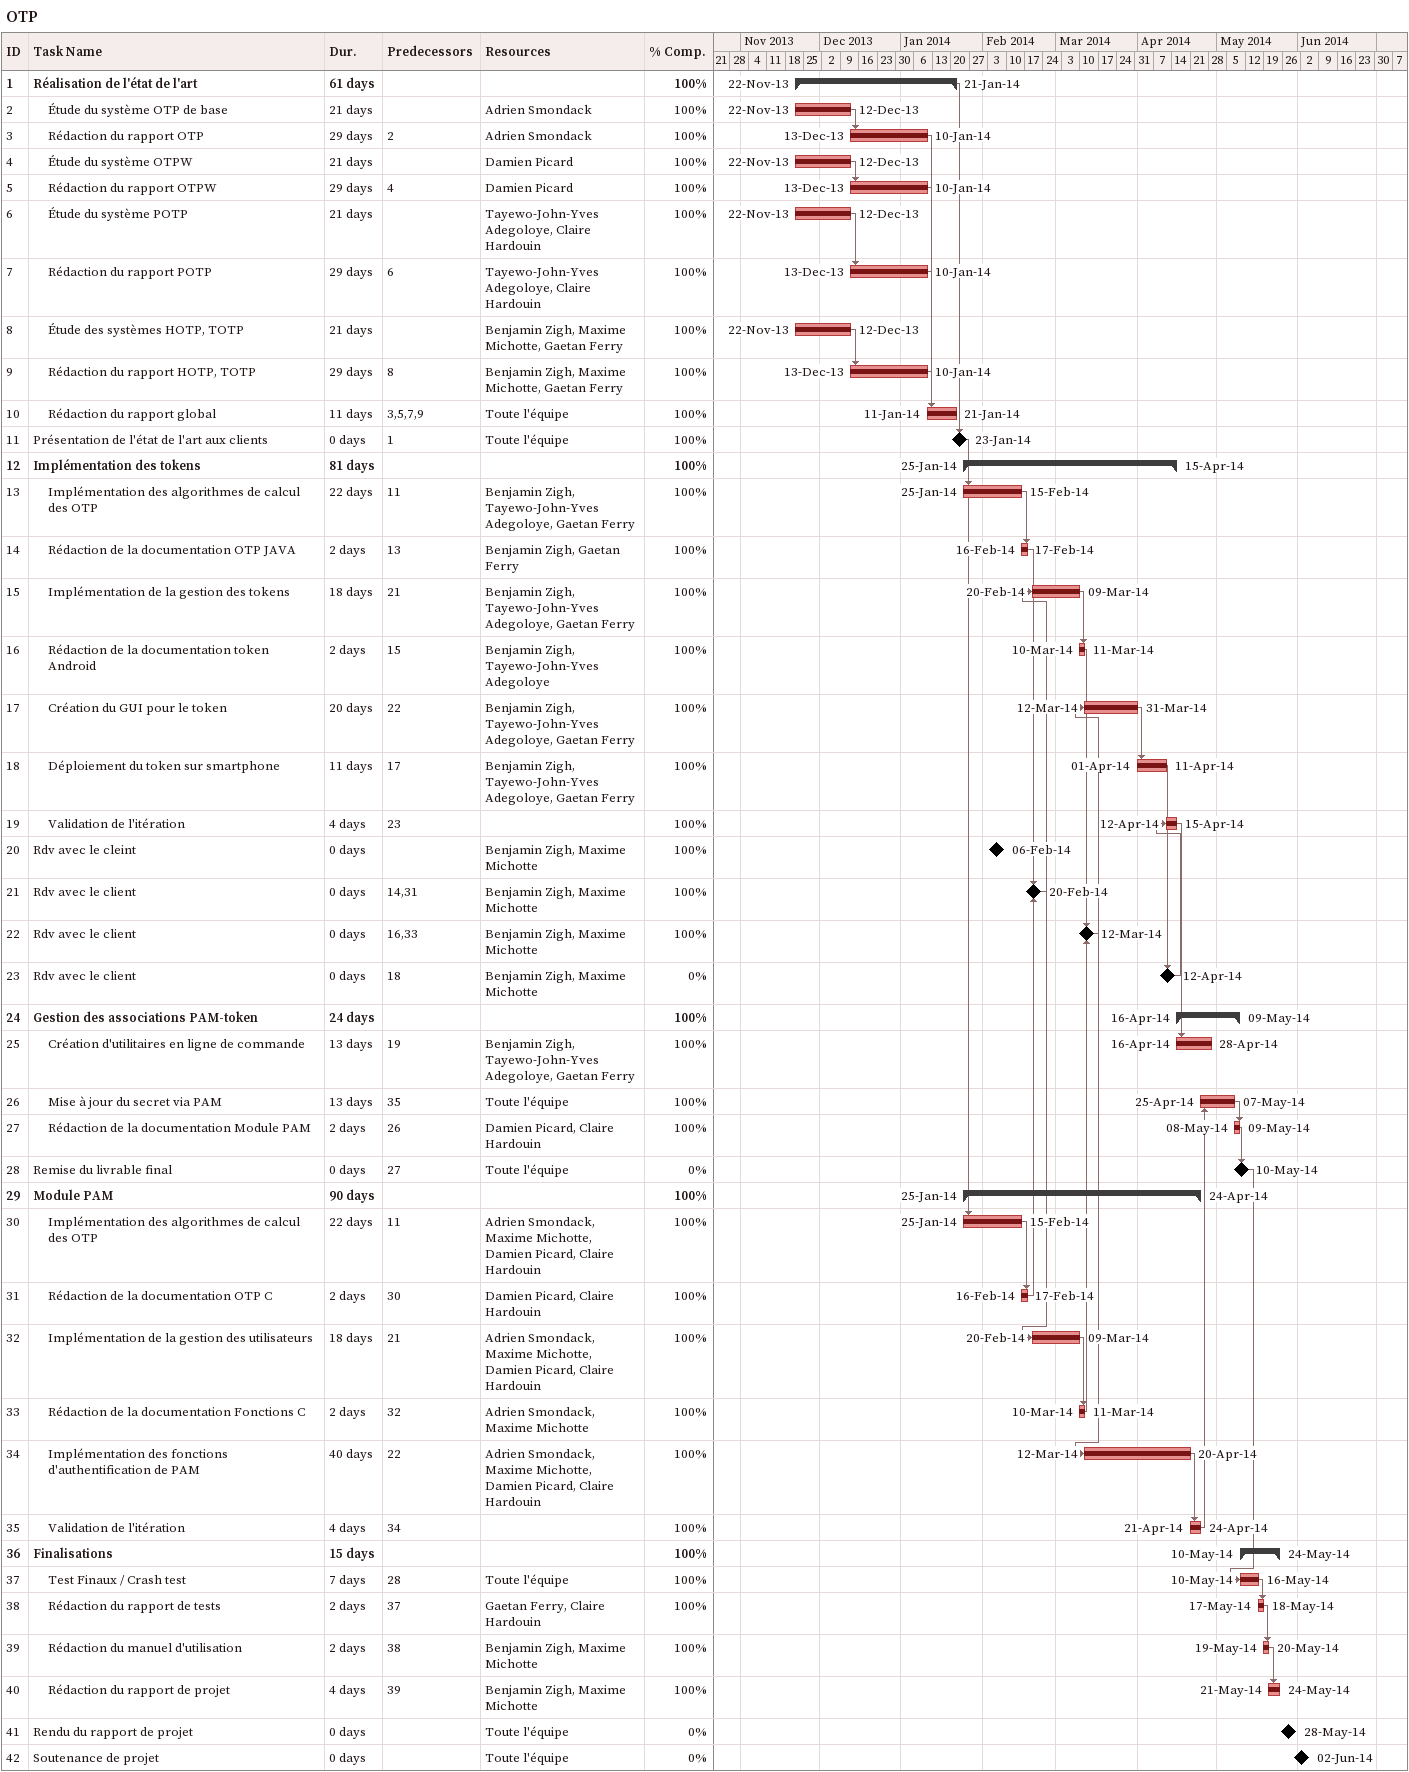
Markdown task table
OTP

| ID | Level | Task | Duration | Start | Finish | Predecessors | Resources | % complete |
|---|---|---|---|---|---|---|---|---|
| 1 | 1 | **Réalisation de l'état de l'art** | 61d | 2013-11-22 | 2014-01-21 |  |  | 100 |
| 2 | 2 | Étude du système OTP de base | 21d | 2013-11-22 | 2013-12-12 |  | Adrien Smondack | 100 |
| 3 | 2 | Rédaction du rapport OTP | 29d | 2013-12-13 | 2014-01-10 | 2 | Adrien Smondack | 100 |
| 4 | 2 | Étude du système OTPW | 21d | 2013-11-22 | 2013-12-12 |  | Damien Picard | 100 |
| 5 | 2 | Rédaction du rapport OTPW | 29d | 2013-12-13 | 2014-01-10 | 4 | Damien Picard | 100 |
| 6 | 2 | Étude du système POTP | 21d | 2013-11-22 | 2013-12-12 |  | Tayewo-John-Yves Adegoloye, Claire Hardouin | 100 |
| 7 | 2 | Rédaction du rapport POTP | 29d | 2013-12-13 | 2014-01-10 | 6 | Tayewo-John-Yves Adegoloye, Claire Hardouin | 100 |
| 8 | 2 | Étude des systèmes HOTP, TOTP | 21d | 2013-11-22 | 2013-12-12 |  | Benjamin Zigh, Maxime Michotte, Gaetan Ferry | 100 |
| 9 | 2 | Rédaction du rapport HOTP, TOTP | 29d | 2013-12-13 | 2014-01-10 | 8 | Benjamin Zigh, Maxime Michotte, Gaetan Ferry | 100 |
| 10 | 2 | Rédaction du rapport global | 11d | 2014-01-11 | 2014-01-21 | 3, 5, 7, 9 | Toute l'équipe | 100 |
| 11 | 1 | Présentation de l'état de l'art aux clients | 0d | 2014-01-23 | 2014-01-23 | 1 | Toute l'équipe | 100 |
| 12 | 1 | **Implémentation des tokens** | 81d | 2014-01-25 | 2014-04-15 |  |  | 100 |
| 13 | 2 | Implémentation des algorithmes de calcul des OTP | 22d | 2014-01-25 | 2014-02-15 | 11 | Benjamin Zigh, Tayewo-John-Yves Adegoloye, Gaetan Ferry | 100 |
| 14 | 2 | Rédaction de la documentation OTP JAVA | 2d | 2014-02-16 | 2014-02-17 | 13 | Benjamin Zigh, Gaetan Ferry | 100 |
| 15 | 2 | Implémentation de la gestion des tokens | 18d | 2014-02-20 | 2014-03-09 | 21 | Benjamin Zigh, Tayewo-John-Yves Adegoloye, Gaetan Ferry | 100 |
| 16 | 2 | Rédaction de la documentation token Android | 2d | 2014-03-10 | 2014-03-11 | 15 | Benjamin Zigh, Tayewo-John-Yves Adegoloye | 100 |
| 17 | 2 | Création du GUI pour le token | 20d | 2014-03-12 | 2014-03-31 | 22 | Benjamin Zigh, Tayewo-John-Yves Adegoloye, Gaetan Ferry | 100 |
| 18 | 2 | Déploiement du token sur smartphone | 11d | 2014-04-01 | 2014-04-11 | 17 | Benjamin Zigh, Tayewo-John-Yves Adegoloye, Gaetan Ferry | 100 |
| 19 | 2 | Validation de l'itération | 4d | 2014-04-12 | 2014-04-15 | 23 |  | 100 |
| 20 | 1 | Rdv avec le cleint | 0d | 2014-02-06 | 2014-02-06 |  | Benjamin Zigh, Maxime Michotte | 100 |
| 21 | 1 | Rdv avec le client | 0d | 2014-02-20 | 2014-02-20 | 14, 31 | Benjamin Zigh, Maxime Michotte | 100 |
| 22 | 1 | Rdv avec le client | 0d | 2014-03-12 | 2014-03-12 | 16, 33 | Benjamin Zigh, Maxime Michotte | 100 |
| 23 | 1 | Rdv avec le client | 0d | 2014-04-12 | 2014-04-12 | 18 | Benjamin Zigh, Maxime Michotte | 0 |
| 24 | 1 | **Gestion des associations PAM-token** | 24d | 2014-04-16 | 2014-05-09 |  |  | 100 |
| 25 | 2 | Création d'utilitaires en ligne de commande | 13d | 2014-04-16 | 2014-04-28 | 19 | Benjamin Zigh, Tayewo-John-Yves Adegoloye, Gaetan Ferry | 100 |
| 26 | 2 | Mise à jour du secret via PAM | 13d | 2014-04-25 | 2014-05-07 | 35 | Toute l'équipe | 100 |
| 27 | 2 | Rédaction de la documentation Module PAM | 2d | 2014-05-08 | 2014-05-09 | 26 | Damien Picard, Claire Hardouin | 100 |
| 28 | 1 | Remise du livrable final | 0d | 2014-05-10 | 2014-05-10 | 27 | Toute l'équipe | 0 |
| 29 | 1 | **Module PAM** | 90d | 2014-01-25 | 2014-04-24 |  |  | 100 |
| 30 | 2 | Implémentation des algorithmes de calcul des OTP | 22d | 2014-01-25 | 2014-02-15 | 11 | Adrien Smondack, Maxime Michotte, Damien Picard, Claire Hardouin | 100 |
| 31 | 2 | Rédaction de la documentation OTP C | 2d | 2014-02-16 | 2014-02-17 | 30 | Damien Picard, Claire Hardouin | 100 |
| 32 | 2 | Implémentation de la gestion des utilisateurs | 18d | 2014-02-20 | 2014-03-09 | 21 | Adrien Smondack, Maxime Michotte, Damien Picard, Claire Hardouin | 100 |
| 33 | 2 | Rédaction de la documentation Fonctions C | 2d | 2014-03-10 | 2014-03-11 | 32 | Adrien Smondack, Maxime Michotte | 100 |
| 34 | 2 | Implémentation des fonctions d'authentification de PAM | 40d | 2014-03-12 | 2014-04-20 | 22 | Adrien Smondack, Maxime Michotte, Damien Picard, Claire Hardouin | 100 |
| 35 | 2 | Validation de l'itération | 4d | 2014-04-21 | 2014-04-24 | 34 |  | 100 |
| 36 | 1 | **Finalisations** | 15d | 2014-05-10 | 2014-05-24 |  |  | 100 |
| 37 | 2 | Test Finaux / Crash test | 7d | 2014-05-10 | 2014-05-16 | 28 | Toute l'équipe | 100 |
| 38 | 2 | Rédaction du rapport de tests | 2d | 2014-05-17 | 2014-05-18 | 37 | Gaetan Ferry, Claire Hardouin | 100 |
| 39 | 2 | Rédaction du manuel d'utilisation | 2d | 2014-05-19 | 2014-05-20 | 38 | Benjamin Zigh, Maxime Michotte | 100 |
| 40 | 2 | Rédaction du rapport de projet | 4d | 2014-05-21 | 2014-05-24 | 39 | Benjamin Zigh, Maxime Michotte | 100 |
| 41 | 1 | Rendu du rapport de projet | 0d | 2014-05-28 | 2014-05-28 |  | Toute l'équipe | 0 |
| 42 | 1 | Soutenance de projet | 0d | 2014-06-02 | 2014-06-02 |  | Toute l'équipe | 0 |
